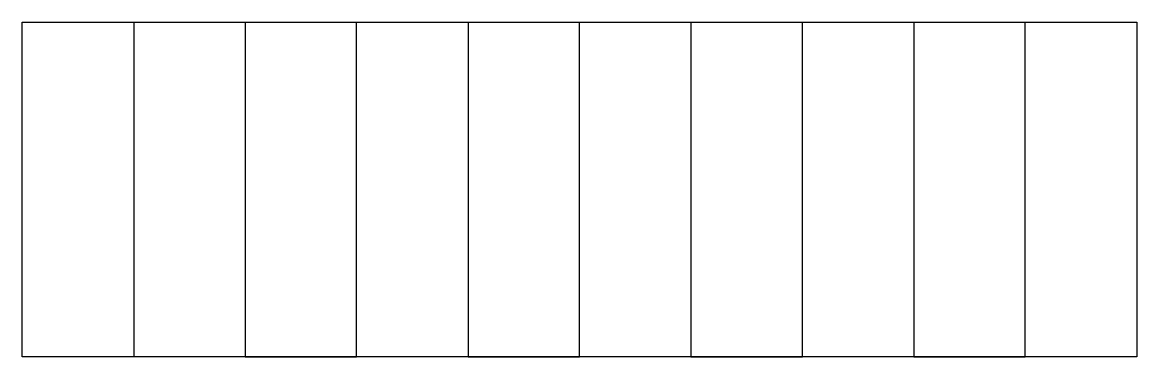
# Model space of a CAD drawing. Header units: millimetres. Extents: x 44.9 to 55.1, y 128.7 to 131.8.
import ezdxf

# ---------------------------------------------------------------- set-up
doc = ezdxf.new("R2010")
doc.units = ezdxf.units.MM

msp = doc.modelspace()

# ---------------------------------------------------------------- linework, layer by layer
for p, q in [((44.856, 131.751), (45.885, 131.751)), ((45.885, 131.751), (45.885, 128.664)), ((45.885, 131.751), (46.914, 131.751)), ((46.914, 131.751), (46.914, 128.664)), ((47.942, 128.664), (47.942, 131.751)), ((47.942, 131.751), (48.971, 131.751)), ((48.971, 131.751), (48.971, 128.664)), ((50, 128.664), (50, 131.751)), ((50, 131.751), (51.029, 131.751)), ((51.029, 131.751), (51.029, 128.664)), ((52.058, 128.664), (52.058, 131.751)), ((52.058, 131.751), (53.086, 131.751)), ((53.086, 131.751), (53.086, 128.664)), ((54.115, 128.664), (54.115, 131.751)), ((46.914, 128.664), (47.942, 128.664)), ((48.971, 128.664), (50, 128.664)), ((51.029, 128.664), (52.058, 128.664)), ((53.086, 128.664), (54.115, 128.664))]:
    msp.add_line(p, q)
msp.add_lwpolyline([(44.856, 131.751), (55.144, 131.751), (55.144, 128.664), (44.856, 128.664)], close=True)

doc.saveas('drawing.dxf')
